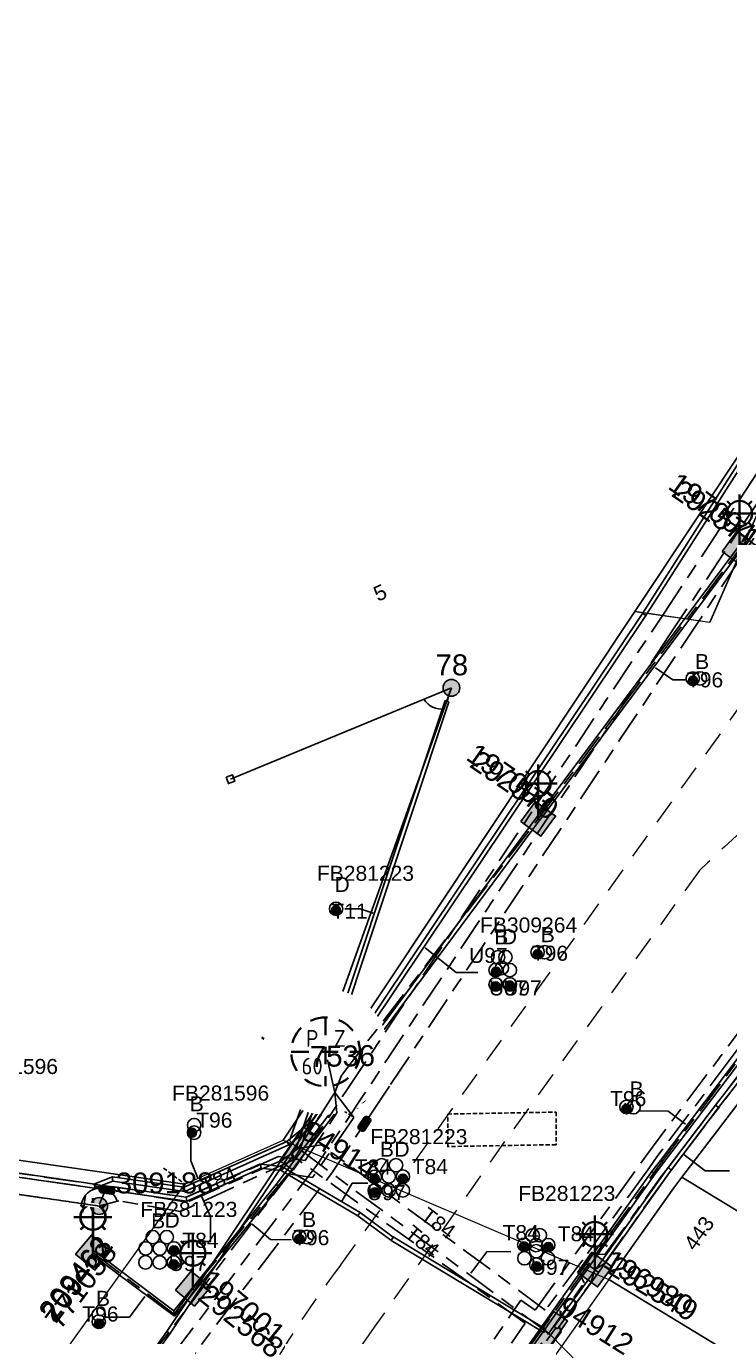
# Model space of a CAD drawing. Header units: metres. Extents: x 300929 to 302396, y 6244220 to 6246836.
# Drawn here: x 301292.7 to 301376.7, y 6244536.5 to 6244693.1 of the extents above; entities that cross this region are included whole.
import ezdxf
from ezdxf.enums import TextEntityAlignment as Align

# ---------------------------------------------------------------- set-up
doc = ezdxf.new("R2010")
doc.units = ezdxf.units.M
for name, pattern in [('Cable Exist OH', [1, 1, 0]), ('Cable Exist UG', [8.2, 4, -1.2, 1.8, -1.2]), ('Dash', [5, 3, -2]), ('DASHED', [0.75, 0.5, -0.25])]:
    doc.linetypes.add(name, pattern=pattern)
doc.layers.get('0').update_dxf_attribs({"color": 6})
for name, color, linetype, lineweight in [('Cadastre Developer_SP_EXT', 7, 'Continuous', 5), ('Cadastre Land Parcels_SP_EXT', 7, 'Continuous', 5), ('Cadastre Roads_SP_EXT', 7, 'Continuous', 5)]:
    doc.layers.add(name, color=color, linetype=linetype, lineweight=lineweight)
for name, color, linetype in [('Duct_SP_EXT', 7, 'Continuous'), ('Equip_HV_EXT', 7, 'Continuous'), ('Equip_LV_EXT', 7, 'Continuous'), ('Equip_SL_EXT', 7, 'Continuous'), ('Equip_SP_SL_EXT', 7, 'Continuous'), ('Mains_HV_EXT', 7, 'Continuous'), ('Mains_HV_MOD', 3, 'Continuous'), ('Mains_LV_EXT', 7, 'Continuous'), ('Mains_LV_SL_EXT', 7, 'Continuous'), ('Mains_SL_EXT', 7, 'Continuous'), ('Services_SP_EXT', 7, 'Continuous'), ('SupportsOH_SP_TR_HV_LV_SL_EXT', 7, 'Continuous'), ('SupportsUG_SP_LV_EXT', 7, 'Continuous'), ('SupportsUG_SP_LV_SL_EXT', 7, 'Continuous'), ('Trench_SP_EXT', 7, 'Continuous')]:
    doc.layers.add(name, color=color, linetype=linetype)
doc.layers.add('UNKNOWN_FEATURES', color=1, linetype='DASHED', plot=False)
doc.styles.add('COLUMN_LABEL', font='arial.ttf')
doc.styles.add('iecARIAL', font='arial.ttf', dxfattribs={"height": 2})
doc.styles.add('IESYMBOL1', font='isocp.shx')
doc.styles.add('POLE_LABEL', font='arial.ttf')
doc.styles.add('SLCP_LABEL', font='arial.ttf', dxfattribs={"height": 3.5})
doc.styles.get("Standard").update_dxf_attribs({"font": 'arial.ttf'})

# ---------------------------------------------------------------- blocks, each defined once
blk = doc.blocks.new('COLUMN_EXT')
blk.add_hatch(color=256).paths.add_polyline_path([(-1.49, 1.48), (-1.49, -1.49), (1.48, -1.49), (1.48, 1.48)])
blk.add_lwpolyline([(-1.49, -1.49), (1.48, -1.49), (1.48, 1.48), (-1.49, 1.48)], close=True)
for tag, height, style, flags, p in [('ASSET_NUM', 2.5, 'COLUMN_LABEL', 8, (2, 2)), ('STRUCTURE_PLANT_NUMBER', 0.2, 'POLE_LABEL', 9, (1.81, 0.03)), ('STREET_CODE', 0.2, 'COLUMN_LABEL', 9, (1.81, -0.2))]:
    blk.add_attdef(tag, text='', height=height, dxfattribs=dict(style=style, flags=flags)).set_placement(p, align=Align.MIDDLE_LEFT)
at = {"flags": 9}
for tag, p in [('COLUMN_TYPE', (1.81, -0.4)), ('OWNED_BY', (1.81, -0.6)), ('STATE', (1.81, -0.8)), ('USAGE', (1.81, -1)), ('STREETNAME', (1.81, -1.6)), ('LEGEND', (1.81, -1.2)), ('LOCATION', (1.81, -1.4)), ('SUBURB', (1.81, -1.8)), ('NOTES', (1.81, -2))]:
    blk.add_attdef(tag, text='', height=0.2, dxfattribs=at).set_placement(p, align=Align.MIDDLE_LEFT)
at = {"flags": 1}
blk.add_attdef('Z', (1.81, -2.35), '', height=0.2, dxfattribs=at)
blk = doc.blocks.new('PILLAR_EXT')
blk.add_hatch(color=256).paths.add_polyline_path([(-2.475, 0.99), (-2.475, -0.99), (2.475, -0.99), (2.475, 0.99)])
blk.add_lwpolyline([(-2.475, -0.99), (2.475, -0.99), (2.475, 0.99), (-2.475, 0.99)], close=True)
at = {"style": 'iecARIAL', "flags": 8}
blk.add_attdef('ASSET_NUM', (1.5, 3.5), '', height=2.5, dxfattribs=at)
for tag, p, flags in [('OWNED_BY', (0, -0.2), 9), ('STATE', (0, -0.4), 9), ('SUPPORT_TYPE', (0, -0.6), 9), ('USAGE', (0, -0.8), 9), ('LEGEND', (0, -1), 9), ('LOCATION', (0, -1.2), 9), ('NOTES', (0, -1.4), 9), ('PARENT', (0, -1.6), 9), ('STREETNAME', (0, -1.8), 9), ('SUBURB', (0, -2), 1)]:
    blk.add_attdef(tag, p, '', height=0.2, dxfattribs=dict(flags=flags))
blk = doc.blocks.new('DUCT_EXT')
blk.add_circle((0, 0.8), 0.8)
at = {"flags": 1}
blk.add_attdef('Z', (0, 0), '', height=0.2, dxfattribs=at)
at = {"flags": 9}
for tag, p in [('DUCT_CODE', (0, 0)), ('XSECT_TYPE', (0, -0.2)), ('STATE', (0, -0.6)), ('FB_REFERENCE', (0, -0.4)), ('NOTES', (0, -0.8))]:
    blk.add_attdef(tag, text='', height=0.2, dxfattribs=at).set_placement(p, align=Align.MIDDLE_LEFT)
blk = doc.blocks.new('*U53')
at = {"lineweight": 40}
for p, q in [((0, 1.97), (0, 6.47)), ((-1.46, 5.68), (-1.06, 5.28)), ((1.46, 5.68), (1.06, 5.28)), ((-2.25, 4.22), (2.25, 4.22)), ((-1.46, 2.76), (-1.06, 3.16)), ((1.46, 2.76), (1.06, 3.16)), ((0, 0), (0, 2.72))]:
    blk.add_line(p, q, dxfattribs=at)
blk.add_circle((0, 4.22), 1.5, dxfattribs=at)
at = {"style": 'iecARIAL', "flags": 8}
blk.add_attdef('ASSET_NUM', (1.5, 1.5), '', height=2.5, dxfattribs=at)
for tag, p, height, flags in [('OPERATING_VOLTAGE', (0.98, -1.65), 0.2, 9), ('CONSTRUCTED_VOLTAGE', (0.98, -0.65), 0.2, 9), ('CONTROL_TYPE', (0.98, -0.85), 0.2, 9), ('LANTERN_PURPOSE', (0.98, -1.05), 0.2, 9), ('LANTERN_TYPE', (0.98, -1.25), 0.2, 9), ('NO_PHASES', (0.98, -1.45), 0.2, 9), ('LNUMBER', (2.18, -3.25), 2.5, 8), ('ORIENTATION', (0.98, -1.85), 0.2, 9), ('OWNED_BY', (0.98, -2.05), 0.2, 9), ('STATE', (0.98, -2.25), 0.2, 9), ('USAGE', (0.98, -2.45), 0.2, 9), ('CEXIST', (0.98, -2.65), 0.2, 9), ('CNEW', (0.98, -2.85), 0.2, 9), ('CNUMBER', (0.98, -3.05), 0.2, 9), ('CREMOVE', (0.98, -3.25), 0.2, 9), ('CREPLACE', (0.98, -3.45), 0.2, 9), ('LKINGHEIGHT', (0.98, -3.65), 0.2, 9), ('LBRACKET', (0.98, -3.85), 0.2, 9), ('LBRACKETVOCAB', (0.98, -4.05), 0.2, 9), ('LCATEGORY', (0.98, -4.25), 0.2, 9), ('LCHARGE1', (0.98, -4.45), 0.2, 9), ('LCHARGE1PERCENT', (0.98, -4.65), 0.2, 9), ('LCHARGE2', (0.98, -4.85), 0.2, 9), ('LCHARGE2PERCENT', (0.98, -5.05), 0.2, 9), ('LCHARGE3', (0.98, -5.25), 0.2, 9), ('LCHARGE3PERCENT', (0.98, -5.45), 0.2, 9), ('LEXIST', (0.98, -5.65), 0.2, 9), ('LLAMP', (0.98, -5.85), 0.2, 9), ('LLAMPVOCAB', (0.98, -6.05), 0.2, 9), ('LMAST', (0.98, -6.25), 0.2, 9), ('LMASTVOCAB', (0.98, -6.45), 0.2, 9), ('LNEW', (0.98, -6.65), 0.2, 9), ('LANTNUMBER', (0.98, -6.85), 0.2, 9), ('LOUTREACH', (0.98, -7.25), 0.2, 9), ('LOUTREACHVOCAB', (0.98, -7.45), 0.2, 9), ('LRATECODE', (0.98, -7.65), 0.2, 9), ('LREMOVE', (0.98, -7.85), 0.2, 9), ('STREETNAME', (0.98, -9.25), 0.2, 9), ('SUBURB', (0.98, -9.45), 0.2, 1), ('LREPLACE', (0.98, -8.05), 0.2, 9), ('LTYPE', (0.98, -8.25), 0.2, 9), ('LTYPEVOCAB', (0.98, -8.45), 0.2, 9), ('LEGEND', (0.98, -8.65), 0.2, 9), ('LOCATION', (0.98, -8.85), 0.2, 9), ('NOTES', (0.98, -9.05), 0.2, 9)]:
    blk.add_attdef(tag, p, '', height=height, dxfattribs=dict(flags=flags))
blk = doc.blocks.new('CCP_EXT')
at = {"flags": 9}
for tag, p in [('LIFE_SUPPORT', (0, -1.6)), ('STATE', (0, -1.8)), ('NOTES', (0, -2))]:
    blk.add_attdef(tag, text='', height=0.2, dxfattribs=at).set_placement(p, align=Align.MIDDLE_LEFT)
blk.add_wipeout([(0, 0.57), (0.57, 0), (0, -0.57), (-0.57, 0)])
blk.add_lwpolyline([(-0.57, 0), (0, 0.57), (0.57, 0), (0, -0.57), (-0.57, 0)])
at = {"flags": 1}
blk.add_attdef('Z', (0, 0), '', height=0.2, dxfattribs=at)
at = {"flags": 9}
for tag, p in [('CCP_TYPE', (0, 0)), ('CONSTRUCTED_VOLTAGE', (0, -0.2)), ('OPERATING_VOLTAGE', (0, -0.6)), ('ORIENTATION', (0, -0.8)), ('OWNED_BY', (0, -1)), ('NO_PHASES', (0, -0.4)), ('USAGE', (0, -1.2)), ('LEGEND', (0, -1.4))]:
    blk.add_attdef(tag, text='', height=0.2, dxfattribs=at).set_placement(p, align=Align.MIDDLE_LEFT)
blk = doc.blocks.new('POLE_EXT')
blk.add_hatch(color=256).paths.add_polyline_path([(-1, 0, 1), (1, 0, 1)])
blk.add_lwpolyline([(-1, 0, 1), (1, 0, 1)], format="xyb", close=True)
for tag, height, flags, p in [('pNumber', 2.5, 8, (-17.84, 2.07)), ('OWNED_BY', 0.2, 9, (1.35, -0.4)), ('SPECIAL_USE', 0.2, 9, (1.35, -0.8)), ('STATE', 0.2, 9, (1.35, -1)), ('cLV', 0.2, 9, (1.35, -1.4)), ('hDepth', 0.2, 9, (1.35, -1.6)), ('PARENT', 0.2, 9, (1.35, -0.6)), ('USAGE', 0.2, 9, (1.35, -1.2)), ('hDia', 0.2, 9, (1.35, -1.8)), ('cHV', 0.2, 9, (1.35, -2)), ('LBRACKET', 0.2, 9, (1.35, -2.2)), ('LExisting', 0.2, 9, (1.35, -2.4)), ('LANTNUMBER', 0.2, 9, (1.35, -2.6)), ('LOther', 0.2, 9, (1.35, -2.8)), ('LRemove', 0.2, 9, (1.35, -3)), ('LEGEND', 0.2, 9, (1.35, -3.2)), ('cLinedev', 0.2, 9, (1.35, -3.4)), ('pExisting', 0.2, 9, (1.35, -3.8)), ('pFooting', 0.2, 9, (1.35, -4.4)), ('pNew', 0.2, 9, (1.35, -4.6)), ('LOCATION', 0.2, 9, (1.35, -3.6)), ('PFNUMBER', 0.2, 9, (1.35, -4)), ('NEWPFNUMBER', 0.2, 9, (1.35, -4.2)), ('pRelocate', 0.2, 9, (1.35, -5)), ('pRemove', 0.2, 9, (1.35, -5.2)), ('pReplace', 0.2, 9, (1.35, -5.4)), ('pStay', 0.2, 9, (1.35, -5.6)), ('pType', 0.2, 9, (1.35, -5.8)), ('cspan', 0.2, 9, (1.35, -6)), ('STREETNAME', 0.2, 9, (1.35, -6.2)), ('SUBURB', 0.2, 9, (1.35, -6.4)), ('OPERATED_BY', 0.2, 9, (1.36, -7.01)), ('NOTES', 0.2, 9, (1.35, -6.6)), ('MAINTAINED_BY', 0.2, 9, (1.36, -6.81))]:
    blk.add_attdef(tag, text='', height=height, dxfattribs=dict(flags=flags)).set_placement(p, align=Align.MIDDLE_LEFT)
at = {"style": 'POLE_LABEL'}
for tag, height, flags, p in [('ASSET_NUM', 2.5, 8, (2, 2)), ('STRUCTURE_PLANT_NUMBER', 0.2, 9, (1.35, 0.03)), ('STREET_CODE', 0.2, 9, (1.35, -0.2))]:
    blk.add_attdef(tag, text='', height=height, dxfattribs=dict(at, flags=flags)).set_placement(p, align=Align.MIDDLE_LEFT)
at = {"flags": 1}
blk.add_attdef('Z', (1.35, -7.33), '', height=0.2, dxfattribs=at)
blk = doc.blocks.new('HV_STJ_EXT')
h = blk.add_hatch(color=256)
edge = h.paths.add_edge_path()
edge.add_ellipse((-0.59, 0.13), major_axis=(0.226, 0.226), ratio=1, start_angle=45, end_angle=135)
edge.add_line((-0.91, 0.13), (-0.91, -0.13))
edge.add_ellipse((-0.59, -0.13), major_axis=(0.226, 0.226), ratio=1, start_angle=135, end_angle=225)
edge.add_line((-0.59, -0.45), (0.59, -0.45))
edge.add_ellipse((0.59, -0.13), major_axis=(-0.226, 0.226), ratio=1, start_angle=135, end_angle=225)
edge.add_line((0.91, -0.13), (0.91, 0.13))
edge.add_ellipse((0.59, 0.13), major_axis=(-0.226, 0.226), ratio=1, start_angle=225, end_angle=315)
edge.add_line((0.59, 0.45), (-0.59, 0.45))
blk.add_lwpolyline([(-0.91, 0.13), (-0.91, -0.13, 0.414214), (-0.59, -0.45), (0.59, -0.45, 0.414214), (0.91, -0.13), (0.91, 0.13, 0.414214), (0.59, 0.45), (-0.59, 0.45, 0.414214)], format="xyb", close=True)
for tag, flags, p in [('ORIENTATION', 9, (1.5, 0)), ('Z', 1, (1.5, -0.8)), ('USAGE', 9, (1.5, -0.2)), ('LEGEND', 9, (1.5, -0.4)), ('NOTES', 9, (1.5, -0.6))]:
    blk.add_attdef(tag, text='', height=0.2, dxfattribs=dict(flags=flags)).set_placement(p, align=Align.MIDDLE_LEFT)
blk = doc.blocks.new('LV_STJ_EXT')
h = blk.add_hatch(color=256)
edge = h.paths.add_edge_path()
edge.add_ellipse((-0.59, 0.13), major_axis=(0.226, 0.226), ratio=1, start_angle=45, end_angle=135)
edge.add_line((-0.91, 0.13), (-0.91, -0.13))
edge.add_ellipse((-0.59, -0.13), major_axis=(0.226, 0.226), ratio=1, start_angle=135, end_angle=225)
edge.add_line((-0.59, -0.45), (0.59, -0.45))
edge.add_ellipse((0.59, -0.13), major_axis=(-0.226, 0.226), ratio=1, start_angle=135, end_angle=225)
edge.add_line((0.91, -0.13), (0.91, 0.13))
edge.add_ellipse((0.59, 0.13), major_axis=(-0.226, 0.226), ratio=1, start_angle=225, end_angle=315)
edge.add_line((0.59, 0.45), (-0.59, 0.45))
blk.add_lwpolyline([(-0.91, 0.13), (-0.91, -0.13, 0.414214), (-0.59, -0.45), (0.59, -0.45, 0.414214), (0.91, -0.13), (0.91, 0.13, 0.414214), (0.59, 0.45), (-0.59, 0.45, 0.414214)], format="xyb", close=True)
at = {"flags": 1}
blk.add_attdef('Z', (0, 0), '', height=0.2, dxfattribs=at)
at = {"flags": 9}
for tag, p in [('ORIENTATION', (0, 0)), ('USAGE', (0, -0.2)), ('LEGEND', (0, -0.4)), ('NOTES', (0, -0.6))]:
    blk.add_attdef(tag, text='', height=0.2, dxfattribs=at).set_placement(p, align=Align.MIDDLE_LEFT)
blk = doc.blocks.new('End Shackle_EXT')
at = {"flags": 9}
for tag, p in [('STATE', (0, -1.2)), ('USAGE', (0, -1.4)), ('NOTES', (0, -1.6))]:
    blk.add_attdef(tag, text='', height=0.2, dxfattribs=at).set_placement(p, align=Align.MIDDLE_LEFT)
blk.add_wipeout([(0, 0.25), (1.81, 0.25), (1.82, -0.25), (0, -0.25)])
blk.add_line((1.81, -1), (1.81, 1))
at = {"flags": 1}
blk.add_attdef('Z', (0, 0), '', height=0.2, dxfattribs=at)
at = {"flags": 9}
for tag, p in [('CONNECTOR_TYPE', (0, 0)), ('CONSTRUCTED_VOLTAGE', (0, -0.2)), ('OPERATING_VOLTAGE', (0, -0.6)), ('ORIENTATION', (0, -0.8)), ('OWNED_BY', (0, -1)), ('NO_PHASES', (0, -0.4))]:
    blk.add_attdef(tag, text='', height=0.2, dxfattribs=at).set_placement(p, align=Align.MIDDLE_LEFT)
blk = doc.blocks.new('CABLE_LARGE_EXT')
h = blk.add_hatch(color=256)
edge = h.paths.add_edge_path()
edge.add_arc((0, 0.55), 0.55, 0, 360)
blk.add_circle((0, 0.55), 0.55)
at = {"flags": 1}
blk.add_attdef('Z', (0, 0), '', height=0.2, dxfattribs=at)
at = {"flags": 9}
for tag, p in [('COND_CODE', (0, 0)), ('STATE', (0, -0.4)), ('XSECT_SIZE', (0, -0.6)), ('FB_REFERENCE', (0, -0.2)), ('NOTES', (0, -0.8))]:
    blk.add_attdef(tag, text='', height=0.2, dxfattribs=at).set_placement(p, align=Align.MIDDLE_LEFT)
blk = doc.blocks.new('SLCP_ZELL_EXT')
blk.add_wipeout([(-0.24, 7.5), (-0.71, 7.47), (-1.17, 7.41), (-1.64, 7.32), (-2.09, 7.21), (-2.54, 7.06), (-2.98, 6.89), (-3.41, 6.69), (-3.82, 6.46), (-4.22, 6.21), (-4.6, 5.93), (-4.96, 5.63), (-5.31, 5.31), (-5.63, 4.96), (-5.93, 4.6), (-6.21, 4.22), (-6.46, 3.82), (-6.69, 3.41), (-6.89, 2.98), (-7.06, 2.54), (-7.21, 2.09), (-7.32, 1.64), (-7.41, 1.17), (-7.47, 0.71), (-7.5, 0.24), (-7.5, -0.24), (-7.47, -0.71), (-7.41, -1.17), (-7.32, -1.64), (-7.21, -2.09), (-7.06, -2.54), (-6.89, -2.98), (-6.69, -3.41), (-6.46, -3.82), (-6.21, -4.22), (-5.93, -4.6), (-5.63, -4.96), (-5.31, -5.31), (-4.96, -5.63), (-4.6, -5.93), (-4.22, -6.21), (-3.82, -6.46), (-3.41, -6.69), (-2.98, -6.89), (-2.54, -7.06), (-2.09, -7.21), (-1.64, -7.32), (-1.17, -7.41), (-0.71, -7.47), (-0.24, -7.5), (0.24, -7.5), (0.71, -7.47), (1.17, -7.41), (1.64, -7.32), (2.09, -7.21), (2.54, -7.06), (2.98, -6.89), (3.41, -6.69), (3.82, -6.46), (4.22, -6.21), (4.6, -5.93), (4.96, -5.63), (5.31, -5.31), (5.63, -4.96), (5.93, -4.6), (6.21, -4.22), (6.46, -3.82), (6.69, -3.41), (6.89, -2.98), (7.06, -2.54), (7.21, -2.09), (7.32, -1.64), (7.41, -1.17), (7.47, -0.71), (7.5, -0.24), (7.5, 0.24), (7.47, 0.71), (7.41, 1.17), (7.32, 1.64), (7.21, 2.09), (7.06, 2.54), (6.89, 2.98), (6.69, 3.41), (6.46, 3.82), (6.21, 4.22), (5.93, 4.6), (5.63, 4.96), (5.31, 5.31), (4.96, 5.63), (4.6, 5.93), (4.22, 6.21), (3.82, 6.46), (3.41, 6.69), (2.98, 6.89), (2.54, 7.06), (2.09, 7.21), (1.64, 7.32), (1.17, 7.41), (0.71, 7.47), (0.24, 7.5)])
at = {"linetype": 'Dash', "lineweight": 40, "ltscale": 0.7}
for p, q in [((0, 4.11), (0, -4.11)), ((-4.11, 0), (4.11, 0))]:
    blk.add_line(p, q, dxfattribs=at)
blk.add_circle((0, 0), 4.11, dxfattribs=at)
at = {"lineweight": 40, "style": 'IESYMBOL1'}
for s, p in [('P', (-1.6, 0)), ('Z', (1.7, 0)), ('60', (-1.61, -3.31))]:
    blk.add_text(s, height=2, dxfattribs=at).set_placement(p, align=Align.BOTTOM_CENTER)
at = {"style": 'SLCP_LABEL'}
for tag, height, flags, p in [('ASSET_NUM', 2.5, 8, (2, 2)), ('STREET_CODE', 0.2, 9, (0, -0.2))]:
    blk.add_attdef(tag, text='', height=height, dxfattribs=dict(at, flags=flags)).set_placement(p, align=Align.MIDDLE_LEFT)
at = {"flags": 1}
blk.add_attdef('Z', (0, 0), '', height=0.2, dxfattribs=at)
at = {"flags": 9}
for tag, p in [('CONSTRUCTED_VOLTAGE', (0, -0.4)), ('CONTROL_TYPE', (0, -0.6)), ('OPERATING_VOLTAGE', (0, -1)), ('ORIENTATION', (0, -1.2)), ('OWNED_BY', (0, -1.4)), ('NO_PHASES', (0, -0.8)), ('USAGE', (0, -1.6)), ('STATE', (0, -2)), ('LOCATION', (0, -1.8)), ('NOTES', (0, -2.2))]:
    blk.add_attdef(tag, text='', height=0.2, dxfattribs=at).set_placement(p, align=Align.MIDDLE_LEFT)

msp = doc.modelspace()

# ---------------------------------------------------------------- linework, layer by layer
at = {"layer": 'Cadastre Developer_SP_EXT', "linetype": 'Dash'}
for points in [[(301324.45, 6244524.21), (301322.96, 6244522.56), (301322.96, 6244522.56, -0.674446), (301319.07, 6244525.19), (301319.07, 6244525.19), (301322.16, 6244533.09), (301322.16, 6244533.09, -0.029829), (301330.23, 6244545.11), (301330.23, 6244545.11), (301380.9, 6244615.99), (301395.11, 6244635.28), (301395.11, 6244635.28, -0.103615), (301403.08, 6244644.01), (301403.08, 6244644.01), (301413.49, 6244652.6), (301413.49, 6244652.6, 0.020527), (301425.01, 6244663.06), (301425.01, 6244663.06), (301471.06, 6244726.41)], [(301472.7, 6244725.77, -0.051952), (301452.8, 6244688.89), (301452.8, 6244688.89), (301400.19, 6244617.53), (301400.19, 6244617.53, -0.054142), (301389.59, 6244606.27), (301389.59, 6244606.27, 0.033648), (301373.08, 6244592.21), (301373.08, 6244592.21), (301349.8, 6244559.84), (301333.96, 6244537.26), (301326.15, 6244526.25), (301324.48, 6244524.22)]]:
    msp.add_lwpolyline(points, format="xyb", dxfattribs=at)
at = {"layer": 'Cadastre Land Parcels_SP_EXT', "linetype": 'Continuous'}
for points in [[(301365.35, 6244623.15), (301393.24, 6244665.07), (301405.81, 6244693.79), (301282.41, 6244711.31), (301260.85, 6244562.09), (301311.59, 6244554.74), (301323.37, 6244560.02), (301365.35, 6244623.15)], [(301365.35, 6244623.15), (301374.33, 6244621.87), (301393.24, 6244665.07), (301365.35, 6244623.15)], [(301416.29, 6244544.1), (301406.34, 6244551.67), (301380.12, 6244567.59), (301370.99, 6244555.58), (301388.95, 6244544.68), (301418.64, 6244540.38), (301416.29, 6244544.1)], [(301418.64, 6244540.38), (301388.95, 6244544.68), (301370.99, 6244555.58), (301370.02, 6244554.3), (301362.25, 6244543.35), (301381.88, 6244531.43), (301378.11, 6244526.11), (301376.45, 6244527.28), (301367.99, 6244515.35), (301355.27, 6244497.4), (301358.7, 6244495.32), (301377.81, 6244522.28), (301412.64, 6244517.23), (301418.64, 6244540.38)], [(301381.88, 6244531.43), (301362.25, 6244543.35), (301350.82, 6244527.24), (301350.09, 6244526.22), (301367.99, 6244515.35), (301376.45, 6244527.28), (301378.11, 6244526.11), (301381.88, 6244531.43)]]:
    msp.add_lwpolyline(points, close=True, dxfattribs=at)
at = {"layer": 'Cadastre Roads_SP_EXT', "linetype": 'Continuous'}
for points in [[(301416.26, 6244668.64), (301441.21, 6244725.22), (301450.05, 6244744.94), (301443.45, 6244755.29), (301442.79, 6244756.34), (301437.42, 6244764.96), (301405.81, 6244693.78), (301393.24, 6244665.07), (301374.33, 6244621.86), (301365.35, 6244623.15), (301323.37, 6244560.02), (301362.25, 6244543.35), (301370.02, 6244554.3), (301370.99, 6244555.58), (301380.12, 6244567.59), (301389.25, 6244579.59), (301398.37, 6244591.6), (301407.5, 6244603.61), (301411.77, 6244609.24), (301390.82, 6244611.45), (301416.26, 6244668.64)], [(301311.59, 6244554.75), (301260.85, 6244562.09), (301216.55, 6244568.28), (301198.85, 6244573.51), (301196.3, 6244549.77), (301238.45, 6244541.43), (301254.78, 6244535.55), (301266.73, 6244527.27), (301282.31, 6244513.91), (301311.59, 6244554.75)]]:
    msp.add_lwpolyline(points, close=True, dxfattribs=at)
at = {"layer": 'Duct_SP_EXT'}
for p, q in [((301366.27, 6244622.93), (301407.15, 6244687.05)), ((301366.67, 6244622.67), (301407.55, 6244686.79)), ((301377.68, 6244630.8), (301353.63, 6244598.54)), ((301378.06, 6244630.51), (301354.02, 6244598.25)), ((301329.86, 6244568.52), (301366.27, 6244622.93)), ((301330.26, 6244568.25), (301366.67, 6244622.67)), ((301366.27, 6244622.93), (301366.47, 6244622.8)), ((301366.67, 6244622.67), (301366.47, 6244622.8)), ((301324.94, 6244559.13), (301342.7, 6244612.54)), ((301325.38, 6244558.92), (301343.16, 6244612.39)), ((301342.7, 6244612.54), (301342.93, 6244612.47)), ((301343.16, 6244612.39), (301342.93, 6244612.47)), ((301353.63, 6244598.54), (301329.32, 6244565.83)), ((301354.02, 6244598.26), (301329.71, 6244565.54)), ((301353.63, 6244598.54), (301353.83, 6244598.4)), ((301353.63, 6244598.54), (301353.82, 6244598.4)), ((301354.02, 6244598.25), (301353.82, 6244598.4)), ((301354.02, 6244598.26), (301353.83, 6244598.4)), ((301368.41, 6244557.57), (301383.05, 6244576.96)), ((301368.8, 6244557.28), (301383.43, 6244576.67)), ((301329.86, 6244568.52), (301330.06, 6244568.38)), ((301330.26, 6244568.25), (301330.06, 6244568.38)), ((301374.98, 6244564.2), (301378.57, 6244568.79)), ((301375.36, 6244563.91), (301378.95, 6244568.49)), ((301309.44, 6244537.16), (301328.2, 6244565.23)), ((301309.83, 6244536.89), (301328.6, 6244564.96)), ((301329.32, 6244565.82), (301326.69, 6244562.22)), ((301329.71, 6244565.54), (301327.04, 6244561.88)), ((301328.2, 6244565.23), (301328.4, 6244565.09)), ((301328.6, 6244564.96), (301328.4, 6244565.09)), ((301329.32, 6244565.83), (301329.52, 6244565.69)), ((301329.32, 6244565.82), (301329.51, 6244565.68)), ((301330.1, 6244564.89), (301329.42, 6244563.83)), ((301329.71, 6244565.54), (301329.51, 6244565.68)), ((301329.71, 6244565.54), (301329.52, 6244565.69)), ((301330.5, 6244564.63), (301329.82, 6244563.56)), ((301330.1, 6244564.89), (301330.3, 6244564.76)), ((301330.5, 6244564.63), (301330.3, 6244564.76)), ((301329.42, 6244563.83), (301322.51, 6244554.72)), ((301329.82, 6244563.56), (301322.89, 6244554.43)), ((301329.42, 6244563.83), (301329.62, 6244563.7)), ((301329.82, 6244563.56), (301329.62, 6244563.7)), ((301369.34, 6244556.73), (301374.98, 6244564.2)), ((301369.72, 6244556.44), (301375.36, 6244563.91)), ((301374.98, 6244564.2), (301375.17, 6244564.06)), ((301375.36, 6244563.91), (301375.17, 6244564.06)), ((301326.69, 6244562.22), (301323.79, 6244559.85)), ((301327.04, 6244561.88), (301324.04, 6244559.44)), ((301326.69, 6244562.22), (301326.87, 6244562.05)), ((301327.04, 6244561.88), (301326.87, 6244562.05)), ((301300.87, 6244554.77), (301261.09, 6244560.45)), ((301300.81, 6244554.29), (301261.23, 6244559.94)), ((301323.79, 6244559.85), (301311.54, 6244554.38)), ((301323.79, 6244559.85), (301323.92, 6244559.64)), ((301324.04, 6244559.44), (301323.92, 6244559.64)), ((301324.04, 6244559.44), (301311.61, 6244553.88)), ((301324.31, 6244558.17), (301324.94, 6244559.13)), ((301324.31, 6244558.17), (301324.51, 6244558.04)), ((301324.71, 6244557.91), (301324.51, 6244558.04)), ((301324.71, 6244557.91), (301325.38, 6244558.92)), ((301324.94, 6244559.13), (301325.16, 6244559.02)), ((301325.38, 6244558.92), (301325.16, 6244559.02)), ((301320.63, 6244557.17), (301311.78, 6244553.21)), ((301320.71, 6244556.68), (301311.85, 6244552.72)), ((301320.7, 6244557.16), (301320.63, 6244557.17)), ((301320.63, 6244557.17), (301320.67, 6244556.92)), ((301320.64, 6244556.68), (301320.67, 6244556.92)), ((301323.14, 6244556.38), (301320.64, 6244556.68)), ((301320.64, 6244556.68), (301320.71, 6244556.68)), ((301320.7, 6244557.16), (301320.67, 6244556.92)), ((301320.71, 6244556.68), (301320.67, 6244556.92)), ((301323.19, 6244556.86), (301320.7, 6244557.16)), ((301323.04, 6244556.41), (301323.16, 6244556.62)), ((301323.14, 6244556.38), (301323.16, 6244556.62)), ((301323.19, 6244556.86), (301323.16, 6244556.62)), ((301323.29, 6244556.82), (301323.16, 6244556.62)), ((301332.54, 6244551.36), (301323.29, 6244556.82)), ((301360.64, 6244544.49), (301369.34, 6244556.73)), ((301367.41, 6244556.26), (301368.41, 6244557.57)), ((301367.8, 6244555.98), (301368.8, 6244557.28)), ((301368.41, 6244557.57), (301368.61, 6244557.43)), ((301368.8, 6244557.28), (301368.61, 6244557.43)), ((301369.34, 6244556.73), (301369.53, 6244556.58)), ((301369.72, 6244556.44), (301369.53, 6244556.58)), ((301302.95, 6244555.62), (301300.75, 6244554.75)), ((301303.01, 6244555.12), (301300.93, 6244554.31)), ((301311.54, 6244554.38), (301302.95, 6244555.62)), ((301302.95, 6244555.62), (301302.98, 6244555.37)), ((301303.01, 6244555.12), (301302.98, 6244555.37)), ((301311.61, 6244553.88), (301303.01, 6244555.12)), ((301332.28, 6244550.96), (301323.04, 6244556.41)), ((301361.03, 6244544.21), (301369.72, 6244556.44)), ((301362.39, 6244549.23), (301367.41, 6244556.26)), ((301362.78, 6244548.95), (301367.8, 6244555.98)), ((301367.41, 6244556.26), (301367.61, 6244556.12)), ((301367.8, 6244555.98), (301367.61, 6244556.12)), ((301300.75, 6244554.75), (301300.84, 6244554.53)), ((301300.81, 6244554.29), (301300.84, 6244554.53)), ((301300.87, 6244554.77), (301300.84, 6244554.53)), ((301300.93, 6244554.31), (301300.84, 6244554.53)), ((301302.84, 6244553.99), (301302.87, 6244554.23)), ((301311.85, 6244552.72), (301302.84, 6244553.99)), ((301302.9, 6244554.47), (301302.87, 6244554.23)), ((301311.78, 6244553.21), (301302.9, 6244554.47)), ((301311.54, 6244554.38), (301311.57, 6244554.13)), ((301311.61, 6244553.88), (301311.57, 6244554.13)), ((301322.51, 6244554.72), (301312.47, 6244542.33)), ((301322.89, 6244554.43), (301312.85, 6244542.03)), ((301322.51, 6244554.72), (301322.7, 6244554.58)), ((301322.89, 6244554.43), (301322.7, 6244554.58)), ((301311.78, 6244553.21), (301311.81, 6244552.96)), ((301311.85, 6244552.72), (301311.81, 6244552.96)), ((301332.28, 6244550.96), (301332.41, 6244551.16)), ((301336.22, 6244548.05), (301332.28, 6244550.96)), ((301332.54, 6244551.36), (301332.41, 6244551.16)), ((301336.5, 6244548.43), (301332.54, 6244551.36)), ((301359.54, 6244545.25), (301362.39, 6244549.23)), ((301359.93, 6244544.97), (301362.78, 6244548.95)), ((301362.39, 6244549.23), (301362.39, 6244549.23)), ((301362.39, 6244549.23), (301362.58, 6244549.09)), ((301362.39, 6244549.23), (301362.58, 6244549.09)), ((301362.78, 6244548.95), (301362.58, 6244549.09)), ((301362.78, 6244548.95), (301362.58, 6244549.09)), ((301362.78, 6244548.95), (301362.78, 6244548.95)), ((301336.22, 6244548.05), (301336.36, 6244548.24)), ((301336.24, 6244548.03), (301336.36, 6244548.24)), ((301354.49, 6244537.02), (301336.24, 6244548.03)), ((301336.49, 6244548.45), (301336.36, 6244548.24)), ((301336.5, 6244548.43), (301336.36, 6244548.24)), ((301354.74, 6244537.43), (301336.49, 6244548.45)), ((301300.51, 6244546.35), (301300.65, 6244546.54)), ((301310.37, 6244538.97), (301300.51, 6244546.35)), ((301300.8, 6244546.73), (301300.65, 6244546.54)), ((301310.29, 6244539.63), (301300.8, 6244546.73)), ((301346.78, 6244527.23), (301359.54, 6244545.25)), ((301347.17, 6244526.95), (301359.93, 6244544.97)), ((301355.73, 6244537.74), (301360.64, 6244544.49)), ((301356.11, 6244537.46), (301361.03, 6244544.21)), ((301359.54, 6244545.25), (301359.74, 6244545.11)), ((301359.54, 6244545.25), (301359.74, 6244545.11)), ((301359.93, 6244544.97), (301359.74, 6244545.11)), ((301359.93, 6244544.97), (301359.74, 6244545.11)), ((301360.64, 6244544.49), (301360.83, 6244544.35)), ((301361.03, 6244544.21), (301360.83, 6244544.35)), ((301312.47, 6244542.33), (301310.29, 6244539.63)), ((301312.85, 6244542.03), (301310.37, 6244538.97)), ((301312.47, 6244542.33), (301312.66, 6244542.18)), ((301312.47, 6244542.33), (301312.66, 6244542.18)), ((301312.85, 6244542.03), (301312.66, 6244542.18)), ((301312.85, 6244542.03), (301312.66, 6244542.18)), ((301310.29, 6244539.63), (301310.33, 6244539.3)), ((301310.37, 6244538.97), (301310.33, 6244539.3)), ((301355.73, 6244537.74), (301355.92, 6244537.6)), ((301283.54, 6244501.04), (301309.44, 6244537.16)), ((301283.93, 6244500.76), (301309.83, 6244536.89)), ((301309.44, 6244537.16), (301309.64, 6244537.02)), ((301309.83, 6244536.89), (301309.64, 6244537.02)), ((301354.49, 6244537.02), (301354.62, 6244537.23)), ((301354.74, 6244537.43), (301354.62, 6244537.23)), ((301356.11, 6244537.46), (301355.92, 6244537.6))]:
    msp.add_line(p, q, dxfattribs=at)
for points in [[(301371.45, 6244615.01), (301369.9, 6244615.01), (301367.83, 6244616.43)], [(301330.71, 6244587.66), (301332.56, 6244587.66), (301334.1, 6244587.11)], [(301346.6, 6244580.05), (301344.02, 6244580.05), (301340.3, 6244583)], [(301365.95, 6244563.51), (301369.35, 6244563.49), (301371.41, 6244561.9)], [(301312.34, 6244560.21), (301312.34, 6244557.52), (301313.17, 6244555.45)], [(301376.67, 6244556.35), (301373.77, 6244556.33), (301371.22, 6244558.28)], [(301333.47, 6244554.87), (301331.61, 6244554.87), (301330.35, 6244552.73)], [(301311.36, 6244547.89), (301314.66, 6244547.89), (301314.66, 6244550.9), (301313.58, 6244553.31)], [(301324.29, 6244548.09), (301321.84, 6244548.16), (301319.63, 6244549.97)], [(301350.54, 6244546.69), (301347.68, 6244546.68), (301345.77, 6244544.11)], [(301301.97, 6244538.87), (301304.98, 6244538.87), (301306.82, 6244541.34)]]:
    msp.add_lwpolyline(points, dxfattribs=at)
at = {"layer": 'Mains_HV_EXT', "linetype": 'Continuous'}
msp.add_lwpolyline([(301303.54, 6244552.7, 0.781179), (301299.28, 6244552.44)], format="xyb", dxfattribs=at)
at = {"layer": 'Mains_HV_MOD', "linetype": 'Cable Exist UG'}
msp.add_lwpolyline([(301350.9, 6244529.16), (301351.94, 6244530.69), (301352.85, 6244535.42), (301368.23, 6244556.93), (301450.11, 6244666.19), (301477.01, 6244684.32), (301508.05, 6244699.65), (301516.42, 6244705.19), (301522.99, 6244710.47), (301538.96, 6244726.57), (301549.05, 6244740.6), (301549.05, 6244740.6, 0.119392), (301550.47, 6244744.11), (301550.47, 6244744.11), (301551.4, 6244750.3), (301552, 6244756.9), (301551.61, 6244761.92), (301550.1, 6244766.63), (301516.54, 6244824.74), (301503.3, 6244844.8), (301498.65, 6244851.89), (301493.53, 6244856.2)], format="xyb", dxfattribs=at)
at = {"layer": 'Mains_LV_EXT', "linetype": 'Cable Exist UG'}
for points in [[(301355.1, 6244536.96), (301359.31, 6244542.96), (301358.71, 6244544.23), (301360.09, 6244546.33), (301360.09, 6244546.33), (301361.83, 6244546.39), (301368.48, 6244555.61), (301369.41, 6244556.82), (301371.14, 6244559.11), (301371.14, 6244559.11), (301378.51, 6244568.81), (301396.75, 6244592.84), (301396.75, 6244592.84), (301405.84, 6244604.93), (301407.59, 6244607.24), (301407.3, 6244608.88), (301408.69, 6244610.79), (301410.01, 6244610.44), (301410.01, 6244610.44), (301431.77, 6244640.16), (301431.12, 6244642.57), (301448.34, 6244665.59), (301451.04, 6244665.66)], [(301325.16, 6244559.02), (301323.23, 6244557.63), (301311.9, 6244552.62), (301302.44, 6244554.11)], [(301355.05, 6244536.94), (301325.16, 6244559.02)], [(301321.44, 6244488.4), (301320.89, 6244490.46), (301321.68, 6244491.94), (301323.85, 6244492.26), (301342.8, 6244519.45), (301342.47, 6244520.9), (301344.07, 6244523.19), (301345.46, 6244523.4), (301355.05, 6244536.94)]]:
    msp.add_lwpolyline(points, dxfattribs=at)
at = {"layer": 'Mains_LV_EXT', "linetype": 'Continuous'}
msp.add_lwpolyline([(301340.17, 6244612.66, 0.287098), (301342.63, 6244611.53)], format="xyb", dxfattribs=at)
at = {"layer": 'Mains_SL_EXT', "linetype": 'Cable Exist UG'}
for points in [[(301353.82, 6244598.4), (301377.87, 6244630.65)], [(301360.58, 6244544.54), (301361.69, 6244545.24), (301361.69, 6244545.24), (301368.94, 6244555.39), (301369.79, 6244556.51), (301371.23, 6244558.41), (301371.23, 6244558.41), (301378.93, 6244568.52), (301379.94, 6244569.91), (301379.94, 6244569.91), (301383.33, 6244574.46), (301384.05, 6244576.25)], [(301312.57, 6244542.28), (301310.34, 6244539.22), (301300.65, 6244546.54)], [(301344.34, 6244521.4), (301345.84, 6244522.74), (301345.84, 6244522.74), (301350.14, 6244528.93), (301350.14, 6244528.93), (301354.51, 6244535.32), (301355.41, 6244535.5), (301356.55, 6244537.1), (301356.31, 6244537.76), (301360.14, 6244543.04), (301360.58, 6244544.54)]]:
    msp.add_lwpolyline(points, dxfattribs=at)
at = {"layer": 'Services_SP_EXT'}
for points in [[(301325.16, 6244559.02), (301324.1, 6244559.96), (301343.45, 6244614.04)], [(301358.78, 6244533.15), (301355.1, 6244536.96)]]:
    msp.add_lwpolyline(points, dxfattribs=at)
at = {"layer": 'Trench_SP_EXT', "linetype": 'Cable Exist UG'}
for points in [[(301342.93, 6244612.47), (301343.26, 6244613.56)], [(301328.4, 6244565.09), (301330.06, 6244568.38)], [(301329.51, 6244565.68), (301330.32, 6244565.12), (301330.38, 6244565.01), (301330.18, 6244564.57)], [(301324.64, 6244558.27), (301323.25, 6244556.46)], [(301302.87, 6244554.23), (301300.84, 6244554.53)], [(301360.58, 6244544.54), (301359.74, 6244545.11)], [(301354.62, 6244537.23), (301355.31, 6244536.73)], [(301355.92, 6244537.6), (301354.82, 6244536.04)]]:
    msp.add_lwpolyline(points, dxfattribs=at)
msp.add_lwpolyline([(301302.77, 6244554.25), (301302.68, 6244554.26), (301302.68, 6244554.26, 0.362344), (301302.05, 6244553.86), (301302.05, 6244553.86), (301301.31, 6244552.13)], format="xyb", dxfattribs=at)
at = {"layer": 'UNKNOWN_FEATURES'}
for points in [[(301327.73, 6244564.08), (301321.28, 6244568.77)], [(301329.81, 6244568.55), (301333.97, 6244565.92)], [(301329.13, 6244565.9), (301332.25, 6244563.76)], [(301329.74, 6244567.22), (301333.22, 6244564.91)], [(301328.67, 6244564.83), (301331.73, 6244562.75)], [(301343.01, 6244559.23), (301343.01, 6244563.13), (301355.96, 6244563.36), (301355.95, 6244559.47), (301342.98, 6244559.25)], [(301309.05, 6244556.67), (301311.63, 6244554.76)]]:
    msp.add_lwpolyline(points, dxfattribs=at)

# ---------------------------------------------------------------- block references
at = {"layer": 'Duct_SP_EXT'}
for name, p in [('DUCT_EXT', (301372.29, 6244614.35)), ('DUCT_EXT', (301373.14, 6244614.37)), ('CABLE_LARGE_EXT', (301372.31, 6244614.33)), ('DUCT_EXT', (301329.67, 6244586.85)), ('CABLE_LARGE_EXT', (301329.67, 6244586.9)), ('DUCT_EXT', (301353.75, 6244581.66)), ('DUCT_EXT', (301354.6, 6244581.66)), ('DUCT_EXT', (301349.02, 6244581.06)), ('DUCT_EXT', (301349.9, 6244581.08)), ('CABLE_LARGE_EXT', (301353.75, 6244581.66)), ('DUCT_EXT', (301348.73, 6244579.52)), ('CABLE_LARGE_EXT', (301348.77, 6244579.56)), ('DUCT_EXT', (301349.48, 6244579.77)), ('DUCT_EXT', (301350.43, 6244579.52)), ('DUCT_EXT', (301348.73, 6244577.82)), ('CABLE_LARGE_EXT', (301348.73, 6244577.82)), ('DUCT_EXT', (301350.43, 6244577.82)), ('CABLE_LARGE_EXT', (301350.43, 6244577.82)), ('DUCT_EXT', (301364.36, 6244563.17)), ('DUCT_EXT', (301365.21, 6244563.15)), ('CABLE_LARGE_EXT', (301364.36, 6244563.17)), ('DUCT_EXT', (301335.12, 6244556.21)), ('DUCT_EXT', (301335.97, 6244554.87)), ('DUCT_EXT', (301336.83, 6244556.21)), ('DUCT_EXT', (301334.28, 6244554.84)), ('CABLE_LARGE_EXT', (301334.28, 6244554.88)), ('DUCT_EXT', (301337.65, 6244554.85)), ('CABLE_LARGE_EXT', (301337.65, 6244554.85)), ('DUCT_EXT', (301334.29, 6244553.18)), ('CABLE_LARGE_EXT', (301334.32, 6244553.23)), ('DUCT_EXT', (301335.97, 6244553.2)), ('DUCT_EXT', (301337.65, 6244553.2)), ('DUCT_EXT', (301307.78, 6244547.63)), ('DUCT_EXT', (301309.45, 6244547.63)), ('DUCT_EXT', (301325.3, 6244547.66)), ('CABLE_LARGE_EXT', (301325.3, 6244547.66)), ('DUCT_EXT', (301326.16, 6244547.64)), ('DUCT_EXT', (301353.16, 6244547.82)), ('DUCT_EXT', (301354.02, 6244547.85)), ('DUCT_EXT', (301306.92, 6244546.28)), ('DUCT_EXT', (301308.61, 6244546.26)), ('DUCT_EXT', (301310.3, 6244546.28)), ('CABLE_LARGE_EXT', (301310.31, 6244546.3)), ('DUCT_EXT', (301352.15, 6244546.71)), ('CABLE_LARGE_EXT', (301352.12, 6244546.75)), ('DUCT_EXT', (301353.55, 6244546.67)), ('DUCT_EXT', (301353.58, 6244545.94)), ('DUCT_EXT', (301355.02, 6244546.68)), ('CABLE_LARGE_EXT', (301355.02, 6244546.68)), ('DUCT_EXT', (301306.9, 6244544.61)), ('DUCT_EXT', (301308.6, 6244544.6)), ('DUCT_EXT', (301310.29, 6244544.6)), ('CABLE_LARGE_EXT', (301310.28, 6244544.63)), ('DUCT_EXT', (301352.17, 6244545.11)), ('DUCT_EXT', (301353.59, 6244544.34)), ('DUCT_EXT', (301354.97, 6244545.11)), ('CABLE_LARGE_EXT', (301353.62, 6244544.39)), ('DUCT_EXT', (301301.33, 6244538.37)), ('DUCT_EXT', (301301.33, 6244537.52)), ('CABLE_LARGE_EXT', (301301.37, 6244537.52))]:
    msp.add_blockref(name, p, dxfattribs=at)
for name, p, rotation in [('DUCT_EXT', (301311.91, 6244561.81), 269.7291470067879), ('DUCT_EXT', (301311.91, 6244560.91), 269.6353486135151), ('CABLE_LARGE_EXT', (301311.91, 6244560.91), 269.681775880931)]:
    msp.add_blockref(name, p, dxfattribs=dict(at, rotation=rotation))
at = {"layer": 'Equip_HV_EXT'}
for p, rotation in [((301331.21, 6244566.32), 57.82134397862305), ((301332.97, 6244565.37), 57.82313274365087), ((301333.06, 6244561.96), 56.39360466113025)]:
    msp.add_blockref('HV_STJ_EXT', p, dxfattribs=dict(at, rotation=rotation))
at = {"layer": 'Equip_LV_EXT', "rotation": 171.7672681888263}
msp.add_blockref('LV_STJ_EXT', (301302.31, 6244554.07), dxfattribs=at)
at = {"layer": 'Equip_SP_SL_EXT'}
ref = msp.add_blockref('*U53', (301377.87, 6244630.65), dxfattribs=at)
ref.add_attrib('ASSET_NUM', '197004', dxfattribs={"layer": '0', "height": 2.5, "rotation": 324.3447, "style": 'iecARIAL'}).set_placement((301379.37, 6244632.15), align=Align.MIDDLE_RIGHT)
ref = msp.add_blockref('*U53', (301353.82, 6244598.4), dxfattribs=at)
ref.add_attrib('ASSET_NUM', '197003', dxfattribs={"layer": '0', "height": 2.5, "rotation": 325.0543, "style": 'iecARIAL'}).set_placement((301355.32, 6244599.9), align=Align.MIDDLE_RIGHT)
ref = msp.add_blockref('*U53', (301329.52, 6244565.69), dxfattribs=at)
ref.add_attrib('ASSET_NUM', '197002', dxfattribs={"layer": '0', "height": 2.5, "rotation": 327.9321, "style": 'iecARIAL'}).set_placement((301331.02, 6244567.19), align=Align.MIDDLE_RIGHT)
ref = msp.add_blockref('*U53', (301300.6, 6244546.59), dxfattribs=at)
ref.add_attrib('ASSET_NUM', '209463', dxfattribs={"layer": '0', "height": 2.5, "rotation": 52.0013, "style": 'iecARIAL'}).set_placement((301302.1, 6244548.09), align=Align.MIDDLE_RIGHT)
ref = msp.add_blockref('*U53', (301300.65, 6244546.59), dxfattribs=at)
ref.add_attrib('ASSET_NUM', '209462', dxfattribs={"layer": '0', "height": 2.5, "rotation": 53.3929, "style": 'iecARIAL'}).set_placement((301302.15, 6244548.09), align=Align.MIDDLE_RIGHT)
ref = msp.add_blockref('*U53', (301360.58, 6244544.54), dxfattribs=at)
ref.add_attrib('ASSET_NUM', '196980', dxfattribs={"layer": '0', "height": 2.5, "rotation": 328.0772, "style": 'iecARIAL'}).set_placement((301362.08, 6244546.04), align=Align.MIDDLE_LEFT)
ref = msp.add_blockref('*U53', (301312.57, 6244542.28), dxfattribs=at)
ref.add_attrib('ASSET_NUM', '197001', dxfattribs={"layer": '0', "height": 2.5, "rotation": 320.5823, "style": 'iecARIAL'}).set_placement((301314.07, 6244543.78), align=Align.MIDDLE_LEFT)
at = {"layer": 'SupportsOH_SP_TR_HV_LV_SL_EXT'}
ref = msp.add_blockref('POLE_EXT', (301343.45, 6244614.04), dxfattribs=at)
ref.add_attrib('ASSET_NUM', '78', dxfattribs={"layer": '0', "height": 2.5, "style": 'POLE_LABEL'}).set_placement((301345.45, 6244614.79), align=Align.BOTTOM_RIGHT)
ref = msp.add_blockref('POLE_EXT', (301301.37, 6244552.14), dxfattribs=at)
ref.add_attrib('ASSET_NUM', '309188', dxfattribs={"layer": '0', "height": 2.5, "rotation": 0.0831, "style": 'POLE_LABEL'}).set_placement((301303.37, 6244552.89), align=Align.BOTTOM_LEFT)
at = {"layer": 'SupportsUG_SP_LV_EXT'}
ref = msp.add_blockref('PILLAR_EXT', (301325.16, 6244559.02), dxfattribs=dict(at, rotation=55.21228124598417))
ref.add_attrib('ASSET_NUM', '94914', dxfattribs={"layer": '0', "height": 2.5, "rotation": 327.6002, "style": 'iecARIAL'}).set_placement((301326.66, 6244562.52), align=Align.TOP_LEFT)
ref = msp.add_blockref('PILLAR_EXT', (301355.1, 6244536.96), dxfattribs=dict(at, rotation=55.08547646056113))
ref.add_attrib('ASSET_NUM', '94912', dxfattribs={"layer": '0', "height": 2.5, "rotation": 327.7546, "style": 'iecARIAL'}).set_placement((301356.6, 6244540.46), align=Align.MIDDLE_LEFT)
at = {"layer": 'SupportsUG_SP_LV_SL_EXT'}
ref = msp.add_blockref('COLUMN_EXT', (301377.87, 6244630.65), dxfattribs=dict(at, rotation=324.1623470550343))
ref.add_attrib('ASSET_NUM', '292571', dxfattribs={"layer": '0', "height": 2.5, "rotation": 325.0894, "style": 'COLUMN_LABEL'}).set_placement((301379.87, 6244631.4), align=Align.MIDDLE_RIGHT)
ref = msp.add_blockref('COLUMN_EXT', (301353.82, 6244598.4), dxfattribs=dict(at, rotation=323.9726266423586))
ref.add_attrib('ASSET_NUM', '292570', dxfattribs={"layer": '0', "height": 2.5, "rotation": 325.7568, "style": 'COLUMN_LABEL'}).set_placement((301355.82, 6244599.15), align=Align.MIDDLE_RIGHT)
ref = msp.add_blockref('COLUMN_EXT', (301329.52, 6244565.69), dxfattribs=dict(at, rotation=326.7839858611076))
ref.add_attrib('ASSET_NUM', '292569', dxfattribs={"layer": '0', "height": 2.5, "rotation": 327.9946, "style": 'COLUMN_LABEL'}).set_placement((301331.52, 6244566.44), align=Align.MIDDLE_RIGHT)
ref = msp.add_blockref('COLUMN_EXT', (301300.65, 6244546.59), dxfattribs=dict(at, rotation=50.52754018800105))
ref.add_attrib('ASSET_NUM', '771038', dxfattribs={"layer": '0', "height": 2.5, "rotation": 53.4843, "style": 'COLUMN_LABEL'}).set_placement((301302.65, 6244547.34), align=Align.MIDDLE_RIGHT)
ref = msp.add_blockref('COLUMN_EXT', (301360.58, 6244544.54), dxfattribs=dict(at, rotation=324.481252126699))
ref.add_attrib('ASSET_NUM', '292549', dxfattribs={"layer": '0', "height": 2.5, "rotation": 328.9678, "style": 'COLUMN_LABEL'}).set_placement((301362.58, 6244545.29), align=Align.MIDDLE_LEFT)
ref = msp.add_blockref('COLUMN_EXT', (301312.57, 6244542.28), dxfattribs=dict(at, rotation=320.0636168696815))
ref.add_attrib('ASSET_NUM', '292568', dxfattribs={"layer": '0', "height": 2.5, "rotation": 321.2453, "style": 'COLUMN_LABEL'}).set_placement((301314.57, 6244543.03), align=Align.TOP_LEFT)

# ---------------------------------------------------------------- texts
at = {"layer": 'Cadastre Land Parcels_SP_EXT'}
for s, rotation, p in [('5', 24.1, (301334.66, 6244624.31)), ('443', 54.8594, (301372.55, 6244546.66))]:
    msp.add_text(s, height=1.8, rotation=rotation, dxfattribs=at).set_placement(p)
at = {"layer": 'Duct_SP_EXT'}
for s, p in [('B', (301372.56, 6244616.28)), ('T96', (301371.59, 6244614.1)), ('FB281223', (301327.38, 6244590.99)), ('D', (301329.49, 6244589.65)), ('T11', (301329.12, 6244586.48)), ('FB309264', (301346.87, 6244584.81)), ('B', (301348.57, 6244583.41)), ('D', (301349.47, 6244583.41)), ('B', (301354.12, 6244583.66)), ('T96', (301353.05, 6244581.44)), ('U97', (301345.55, 6244581.18)), ('U97', (301347.93, 6244577.29)), ('U97', (301349.63, 6244577.29)), ('FB281596', (301284.85, 6244567.91)), ('FB281596', (301310.08, 6244564.73)), ('T96', (301362.4, 6244564.07)), ('B', (301364.75, 6244565.22)), ('B', (301312.19, 6244563.46)), ('T96', (301312.96, 6244561.5)), ('FB281223', (301333.76, 6244559.53)), ('B', (301334.91, 6244558.04)), ('D', (301336.64, 6244558.04)), ('T84', (301331.9, 6244555.9)), ('T84', (301338.71, 6244555.95)), ('U97', (301333.37, 6244552.84)), ('FB281223', (301351.43, 6244552.75)), ('FB281223', (301306.28, 6244550.84)), ('B', (301307.58, 6244549.48)), ('D', (301309.18, 6244549.55)), ('B', (301325.61, 6244549.62)), ('T84', (301311.3, 6244547.14)), ('T96', (301324.54, 6244547.46)), ('T84', (301349.56, 6244548.06)), ('T84', (301356.15, 6244547.93)), ('U97', (301309.66, 6244544.38)), ('U97', (301352.93, 6244543.92)), ('B', (301300.99, 6244540.21)), ('T96', (301299.35, 6244538.34))]:
    msp.add_text(s, height=1.8, dxfattribs=at).set_placement(p)
at = {"layer": 'Mains_LV_EXT'}
for rotation, p in [(23.8632, (301314.02, 6244553.56)), (323.0341, (301339.6, 6244550.66)), (320.3495, (301337.73, 6244548.61))]:
    msp.add_text('T84', height=1.8, rotation=rotation, dxfattribs=at).set_placement(p)

# ---------------------------------------------------------------- next in the draw order: block references
at = {"layer": 'Equip_SL_EXT'}
ref = msp.add_blockref('SLCP_ZELL_EXT', (301328.42, 6244570.56), dxfattribs=at)
ref.add_attrib('ASSET_NUM', '7536', dxfattribs={"layer": '0', "height": 2.5, "rotation": 1, "style": 'SLCP_LABEL'}).set_placement((301330.42, 6244571.31), align=Align.TOP_CENTER)
at = {"layer": 'Mains_LV_EXT', "rotation": 171.8270813259846}
msp.add_blockref('End Shackle_EXT', (301301.37, 6244552.14), dxfattribs=at)
at = {"layer": 'Services_SP_EXT', "rotation": 334.9587662837161}
msp.add_blockref('CCP_EXT', (301317.06, 6244603.12), dxfattribs=at)

# ---------------------------------------------------------------- next in the draw order: linework, layer by layer
at = {"layer": 'Mains_HV_EXT', "linetype": 'Cable Exist UG'}
for points in [[(301250.59, 6244453.88), (301257.31, 6244464.53), (301291.01, 6244511.58), (301291.01, 6244511.58), (301302.26, 6244527.3), (301325.87, 6244558.35), (301325.87, 6244558.35), (301331.01, 6244566.08)], [(301332.99, 6244565.47), (301327.5, 6244557.19), (301303.87, 6244526.11), (301292.63, 6244510.41), (301258.97, 6244463.41), (301252.32, 6244452.85)], [(301181.55, 6244319.63), (301185.14, 6244326.83), (301185.14, 6244326.83), (301184.31, 6244329.65), (301216.81, 6244392.77), (301242.96, 6244434.25), (301244.86, 6244437.27), (301253.21, 6244450.51), (301256.45, 6244455.67), (301256.45, 6244455.67), (301260.63, 6244462.3), (301294.26, 6244509.25), (301305.48, 6244524.92), (301329.13, 6244556.03), (301333.02, 6244561.9)], [(301350.9, 6244529.16), (301350.29, 6244530.88), (301350.61, 6244535.76), (301352.26, 6244538.16), (301324.93, 6244557.81), (301311.1, 6244551.49), (301303.74, 6244552.75), (301301.31, 6244552.13)]]:
    msp.add_lwpolyline(points, dxfattribs=at)
at = {"layer": 'Mains_HV_EXT', "linetype": 'Cable Exist OH'}
msp.add_lwpolyline([(301301.37, 6244552.14), (301259.63, 6244558.16), (301226.35, 6244562.91)], dxfattribs=at)
at = {"layer": 'Mains_HV_MOD', "linetype": 'Cable Exist UG'}
msp.add_lwpolyline([(301333.02, 6244561.9), (301333.83, 6244563.11), (301336.18, 6244566.65), (301336.18, 6244566.65), (301371.18, 6244619.28), (301382.33, 6244636.05), (301384.82, 6244639.77), (301399.33, 6244661.58), (301502.76, 6244827.35), (301507.27, 6244834.57), (301507.27, 6244834.57), (301513.82, 6244845.08), (301517.39, 6244849.84), (301517.39, 6244849.84), (301520.44, 6244849.96), (301612.3, 6244935.87), (301610.33, 6244948.69), (301610.33, 6244948.69), (301611.58, 6244952.07), (301612.36, 6244954.21), (301613.22, 6244956.46), (301613.69, 6244958.33), (301613.69, 6244958.33, 0.085269), (301614.3, 6244966.41)], format="xyb", dxfattribs=at)
for points in [[(301331.01, 6244566.08), (301368.77, 6244622.86), (301368.77, 6244622.86), (301381.49, 6244641.99), (301381.49, 6244641.99), (301395.85, 6244663.6), (301436.97, 6244729.06), (301436.97, 6244729.06), (301512.05, 6244849.75), (301512.05, 6244849.75), (301512.73, 6244850.76)], [(301514.09, 6244849.28), (301397.65, 6244662.66), (301383.15, 6244640.88), (301380.67, 6244637.15), (301369.51, 6244620.38), (301332.99, 6244565.47)], [(301336.05, 6244518.3), (301340.97, 6244525.21), (301351.75, 6244540.89), (301353.47, 6244539.71), (301353.47, 6244539.71), (301366.67, 6244558.1), (301448.67, 6244667.63), (301476.01, 6244686.06), (301507.05, 6244701.39)]]:
    msp.add_lwpolyline(points, dxfattribs=at)
at = {"layer": 'Mains_LV_EXT', "linetype": 'Cable Exist UG'}
for points in [[(301450.78, 6244605.03), (301447.48, 6244605.96), (301447.48, 6244605.96), (301410.52, 6244611.29), (301408.24, 6244611.62), (301404.16, 6244606.22), (301404.16, 6244606.22), (301394.94, 6244593.97), (301385.84, 6244581.84), (301376.75, 6244569.68), (301367.93, 6244557.91), (301366.82, 6244556.36), (301359.17, 6244545.71), (301354.67, 6244539.71), (301354.67, 6244539.71), (301327.93, 6244559.44), (301325.16, 6244559.02)], [(301259.79, 6244558.07), (301262.61, 6244559.81), (301262.61, 6244559.81), (301302.31, 6244554.07)]]:
    msp.add_lwpolyline(points, dxfattribs=at)
at = {"layer": 'Mains_LV_EXT', "linetype": 'Cable Exist OH'}
msp.add_lwpolyline([(301259.69, 6244558.13), (301301.37, 6244552.14)], dxfattribs=at)
at = {"layer": 'Mains_LV_SL_EXT', "linetype": 'Cable Exist UG'}
msp.add_lwpolyline([(301325.16, 6244559.02), (301327.47, 6244562.5), (301327.47, 6244562.5), (301329.52, 6244565.69)], dxfattribs=at)
at = {"layer": 'Mains_SL_EXT', "linetype": 'Cable Exist UG'}
for points in [[(301329.52, 6244565.69), (301330.31, 6244567.73), (301330.31, 6244567.73), (301353.82, 6244598.4)], [(301329.52, 6244565.69), (301328.4, 6244570.59)], [(301259.75, 6244558.05), (301262.35, 6244560.27), (301302.99, 6244554.43), (301302.99, 6244554.43), (301311.81, 6244553.19), (301322.79, 6244558.07), (301325.98, 6244557.58), (301325.98, 6244557.58), (301329.78, 6244563.26), (301329.52, 6244565.69)], [(301329.52, 6244565.69), (301331.78, 6244562.7), (301331.78, 6244562.7), (301326.87, 6244555.54), (301323.94, 6244556), (301312.57, 6244542.28)]]:
    msp.add_lwpolyline(points, dxfattribs=at)
at = {"layer": 'Services_SP_EXT'}
msp.add_lwpolyline([(301343.45, 6244614.04), (301317.06, 6244603.12)], dxfattribs=at)

doc.saveas('drawing.dxf')
